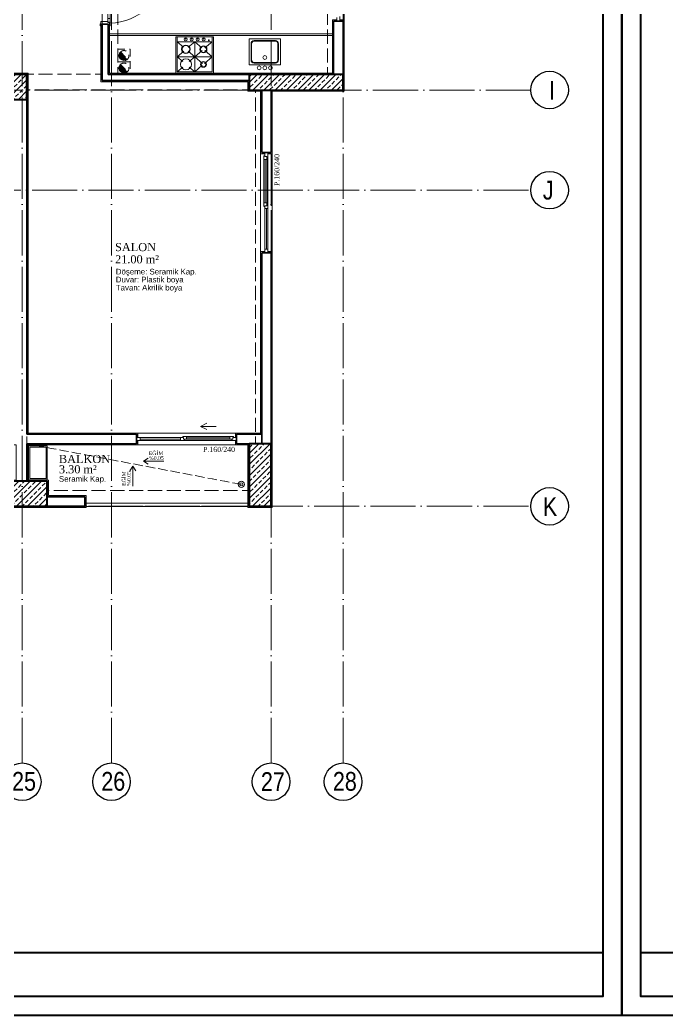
# Model space of a CAD drawing. Header units: millimetres. Extents: x 11587 to 81192, y -36083 to -25300.
# Drawn here: x 41520 to 42554, y -36083 to -34493 of the extents above; entities that cross this region are included whole.
import ezdxf

# ---------------------------------------------------------------- set-up
doc = ezdxf.new("R2010")
doc.units = ezdxf.units.MM
doc.linetypes.add('AKS', pattern=[30, 24, -3, 0, -3])
doc.linetypes.add('IZDUSUM1', pattern=[20, 7.5, -5, 7.5, 0])
for name, color, linetype, lineweight in [('rtm-aks balon', 20, 'Continuous', 25), ('rtm-aks balon yazı', 7, 'Continuous', 20), ('rtm-aks yeni', 7, 'AKS', 20), ('rtm-antet-02', 140, 'Continuous', 40), ('rtm-cam', 141, 'Continuous', 9), ('rtm-duv tugla', 22, 'Continuous', 35), ('rtm-izdusum-üst ince', 8, 'IZDUSUM1', 5), ('rtm-kapı-ahsap', 35, 'Continuous', 13), ('rtm-mhl-yazı-adı', 150, 'Continuous', 30), ('rtm-mhl-yazı-m2', 7, 'Continuous', 20), ('rtm-mhl-yazı-malzeme', 253, 'Continuous', 13), ('rtm-pen-ahsap', 35, 'Continuous', 13), ('rtm-plan katmanı-05', 205, 'Continuous', 20), ('rtm-plan katmanı-07', 135, 'Continuous', 9), ('rtm-sembol ok', 7, 'Continuous', 20), ('rtm-sıva', 252, 'Continuous', 15), ('rtm-tarama-betonarme', 51, 'Continuous', 15), ('rtm-tas_betonarme', 50, 'Continuous', 40), ('rtm-tefris vitrifiye', 9, 'Continuous', 9)]:
    doc.layers.add(name, color=color, linetype=linetype, lineweight=lineweight)
doc.styles.add('AKSYAZI', font='ARIALN.TTF')
doc.styles.add('ARIAL', font='times.ttf')
doc.styles.get("Standard").update_dxf_attribs({"font": 'arial.ttf'})
doc.styles.add('VAZ-OLCU', font='times.ttf', dxfattribs={"height": 60})
pattern_1 = [(45, (17971.351, 20249.116), (-8.980256, 8.980256), []), (45, (17980.331, 20249.116), (-8.980256, 8.980256), [6.35, -3.175])]

# ---------------------------------------------------------------- blocks, each defined once
blk = doc.blocks.new('KİRİŞA')
at = {"layer": 'rtm-izdusum-üst ince', "ltscale": 1.5}
for points in [[(21829.4, -54829.2), (21829.4, -54569.2)], [(21854.4, -54829.2), (21854.4, -54569.2)], [(22189.4, -54829.2), (22189.4, -54579.2)], [(22214.4, -54829.2), (22214.4, -54579.2)], [(21979.4, -54829.2), (22189.4, -54829.2)], [(22214.4, -54829.2), (22334.4, -54829.2)], [(21944.4, -55419.2), (21944.4, -54854.2)], [(21969.4, -55419.2), (21969.4, -54854.2)], [(21979.4, -54854.2), (22334.4, -54854.2)], [(22334.4, -55479.2), (22334.4, -54869.2)], [(21979.4, -55494.2), (22301.9, -55494.2)], [(21979.4, -55519.2), (22301.9, -55519.2)]]:
    blk.add_lwpolyline(points, dxfattribs=at)
blk = doc.blocks.new('rty')
at = {"layer": 'rtm-kapı-ahsap'}
for p, q in [((-58244.9, -62700.3), (-58243.8, -62700.3)), ((-58244.9, -62703.4), (-58244.9, -62700.3)), ((-58243.8, -62703.4), (-58244.9, -62703.4)), ((-58243.8, -62700.3), (-58243.8, -62703.4)), ((-58243.8, -62707.4), (-58243.8, -62702.9)), ((-58229.8, -62702.9), (-58243.8, -62702.9)), ((-58232.8, -62707.4), (-58243.8, -62707.4)), ((-58232.8, -62705.9), (-58232.8, -62707.4)), ((-58229.8, -62705.9), (-58232.8, -62705.9)), ((-58232.6, -62706.4), (-58232.6, -62789.4)), ((-58232.6, -62706.4), (-58229.7, -62706.4)), ((-58228.8, -62712), (-58232.6, -62712)), ((-58229.8, -62700.4), (-58229.8, -62703.4)), ((-58228.8, -62700.4), (-58229.8, -62700.4)), ((-58229.8, -62702.9), (-58229.8, -62705.9)), ((-58229.8, -62703.4), (-58228.8, -62703.4)), ((-58229.8, -62704.9), (-58228.8, -62704.9)), ((-58229.7, -62706.4), (-58229.7, -62704.9)), ((-58228.8, -62703.4), (-58228.8, -62700.4)), ((-58228.8, -62790.9), (-58228.8, -62704.9)), ((-58144.8, -62704.9), (-58228.8, -62704.9)), ((-58243.8, -62792.3), (-58244.9, -62792.3)), ((-58244.9, -62792.3), (-58244.9, -62795.4)), ((-58244.9, -62795.4), (-58243.8, -62795.4)), ((-58243.8, -62788.4), (-58243.8, -62792.9)), ((-58232.8, -62788.4), (-58243.8, -62788.4)), ((-58243.8, -62795.4), (-58243.8, -62792.3)), ((-58229.8, -62792.9), (-58243.8, -62792.9)), ((-58232.8, -62789.9), (-58232.8, -62788.4)), ((-58229.8, -62789.9), (-58232.8, -62789.9)), ((-58228.8, -62783.7), (-58232.6, -62783.7)), ((-58232.6, -62789.4), (-58229.7, -62789.4)), ((-58229.8, -62792.9), (-58229.8, -62789.9)), ((-58229.8, -62790.9), (-58228.8, -62790.9)), ((-58229.8, -62795.4), (-58229.8, -62792.3)), ((-58229.8, -62792.3), (-58228.8, -62792.3)), ((-58228.8, -62795.4), (-58229.8, -62795.4)), ((-58229.7, -62789.4), (-58229.7, -62790.9)), ((-58228.8, -62792.3), (-58228.8, -62795.4))]:
    blk.add_line(p, q, dxfattribs=at)
at = {"layer": 'rtm-kapı-ahsap', "const_width": 0.392}
blk.add_lwpolyline([(-58229.2, -62703.9, 1), (-58229.2, -62704.5, 1)], format="xyb", close=True, dxfattribs=at)
at = {"layer": 'rtm-kapı-ahsap'}
blk.add_arc((-58229.1, -62706.6), 84.3, 270.2011, 1.1472, dxfattribs=at)

msp = doc.modelspace()

# ---------------------------------------------------------------- hatches: boundary and pattern name
at = {"layer": 'rtm-izdusum-üst ince', "ltscale": 1.5}
h = msp.add_hatch(dxfattribs=at)
h.set_pattern_fill('ANSI31', color=256, scale=0.5, angle=180, style=0)
h.set_pattern_definition([(225, (41385.1749, -32965.134), (1.122532, -1.122532), [])])
edge = h.paths.add_edge_path()
edge.add_arc((41686.19, -34550.13), 8, 492.76259, 672.76259)
edge.add_line((41691.62, -34556.01), (41680.76, -34544.26))
h = msp.add_hatch(dxfattribs=at)
h.set_pattern_fill('ANSI31', color=256, scale=0.5, angle=180, style=0)
h.set_pattern_definition([(225, (41385.1749, -32985.134), (1.122532, -1.122532), [])])
edge = h.paths.add_edge_path()
edge.add_arc((41686.19, -34570.13), 8, 492.76259, 672.76259)
edge.add_line((41691.62, -34576.01), (41680.76, -34564.26))
at = {"layer": 'rtm-tarama-betonarme'}
h = msp.add_hatch(dxfattribs=at)
h.set_pattern_fill('ANSI33', color=256, scale=2, style=0)
h.set_pattern_definition(pattern_1)
h.paths.add_polyline_path([(41531.19, -34620.13), (41531.19, -34580.13), (41451.19, -34580.13), (41451.19, -34620.13)])
h = msp.add_hatch(dxfattribs=at)
h.set_pattern_fill('ANSI33', color=256, scale=2, style=0)
h.set_pattern_definition(pattern_1)
h.paths.add_polyline_path([(42036.19, -34580.13), (41886.19, -34580.13), (41886.19, -34605.13), (42036.19, -34605.13)])
h = msp.add_hatch(dxfattribs=at)
h.set_pattern_fill('ANSI33', color=256, scale=2, style=0)
h.set_pattern_definition(pattern_1)
h.paths.add_polyline_path([(41921.19, -35170.13), (41886.19, -35170.13), (41886.19, -35270.13), (41921.19, -35270.13)])
h = msp.add_hatch(dxfattribs=at)
h.set_pattern_fill('ANSI33', color=256, scale=2, style=0)
h.set_pattern_definition(pattern_1)
h.paths.add_polyline_path([(41563.69, -35270.13), (41563.69, -35230.13), (41483.69, -35230.13), (41483.69, -35270.13)])

# ---------------------------------------------------------------- linework, layer by layer
at = {"layer": 'rtm-aks balon'}
for centre in [(42366.19, -34605.13), (42366.19, -34765.13), (42366.19, -35270.13), (41523.69, -35710.13), (41666.19, -35710.13), (41921.19, -35710.13), (42036.19, -35710.13)]:
    msp.add_circle(centre, 30, dxfattribs=at)
at = {"layer": 'rtm-aks yeni', "ltscale": 3}
for p, q in [((41523.69, -35680.13), (41523.69, -31980.13)), ((41666.19, -35680.13), (41666.19, -31980.13)), ((41921.19, -35680.13), (41921.19, -31980.13)), ((42036.19, -35680.13), (42036.19, -31980.13)), ((42336.19, -34605.13), (41126.19, -34605.13)), ((33971.19, -34765.13), (42336.19, -34765.13)), ((33971.19, -35270.13), (42336.19, -35270.13))]:
    msp.add_line(p, q, dxfattribs=at)
at = {"layer": 'rtm-antet-02'}
for points in [[(33826.61, -31582.89), (33826.61, -36082.89), (42481.61, -36082.89), (42481.61, -31582.89), (33826.61, -31582.89)], [(42481.61, -31582.89), (42481.61, -36082.89), (51136.61, -36082.89), (51136.61, -31582.89), (42481.61, -31582.89)], [(33856.61, -35982.89), (42451.61, -35982.89)], [(42511.61, -35982.89), (51106.61, -35982.89)]]:
    msp.add_lwpolyline(points, dxfattribs=at)
for points in [[(33856.61, -31612.89), (33856.61, -36052.89), (42451.61, -36052.89), (42451.61, -31612.89)], [(42511.61, -31612.89), (42511.61, -36052.89), (51106.61, -36052.89), (51106.61, -31612.89)]]:
    msp.add_lwpolyline(points, close=True, dxfattribs=at)
at = {"layer": 'rtm-cam'}
for p, q in [((41911.94, -34716.13), (41911.94, -34785.13)), ((41913.69, -34794.63), (41913.69, -34859.13)), ((41776.69, -35162.63), (41712.19, -35162.63)), ((41855.19, -35160.88), (41786.19, -35160.88))]:
    msp.add_line(p, q, dxfattribs=at)
at = {"layer": 'rtm-duv tugla'}
for points in [[(42021.19, -34580.13), (42021.19, -34495.13)], [(42021.19, -34495.13), (42036.19, -34495.13)], [(42036.19, -34580.13), (42036.19, -34495.13)], [(41651.19, -34590.13), (41651.19, -34500.13)], [(41651.19, -34500.13), (41661.19, -34500.13)], [(41661.19, -34580.13), (41661.19, -34500.13)], [(41886.19, -34590.13), (41651.19, -34590.13)], [(41886.19, -34580.13), (41661.19, -34580.13)], [(41906.19, -34605.13), (41906.19, -34705.13)], [(41921.19, -34605.13), (41921.19, -34705.13)], [(41531.19, -34620.13), (41531.19, -35155.13)], [(41921.19, -34705.13), (41906.19, -34705.13)], [(41921.19, -34865.13), (41906.19, -34865.13)], [(41906.19, -34865.13), (41906.19, -35170.13)], [(41921.19, -34865.13), (41921.19, -35170.13)], [(41706.19, -35155.13), (41531.19, -35155.13)], [(41706.19, -35170.13), (41706.19, -35155.13)], [(41906.19, -35155.13), (41866.19, -35155.13)], [(41866.19, -35170.13), (41866.19, -35155.13)], [(41706.19, -35170.13), (41531.19, -35170.13)], [(41531.19, -35170.13), (41531.19, -35230.13)], [(41906.19, -35170.13), (41866.19, -35170.13)], [(41563.69, -35270.13), (41623.69, -35270.13), (41623.69, -35255.13), (41563.69, -35255.13)]]:
    msp.add_lwpolyline(points, dxfattribs=at)
at = {"layer": 'rtm-izdusum-üst ince', "ltscale": 1.5}
for points in [[(41676.19, -34560.13), (41676.19, -34540.13), (41696.19, -34540.13), (41696.19, -34560.13), (41676.19, -34560.13)], [(41680.76, -34544.26), (41691.62, -34556.01)], [(41676.19, -34580.13), (41676.19, -34560.13), (41696.19, -34560.13), (41696.19, -34580.13), (41676.19, -34580.13)], [(41680.76, -34564.26), (41691.62, -34576.01)]]:
    msp.add_lwpolyline(points, dxfattribs=at)
at = {"layer": 'rtm-izdusum-üst ince'}
msp.add_lwpolyline([(41531.19, -35170.13), (41873.69, -35235.13)], dxfattribs=at)
at = {"layer": 'rtm-izdusum-üst ince', "ltscale": 1.5}
for centre in [(41686.19, -34550.13), (41686.19, -34570.13)]:
    msp.add_circle(centre, 8, dxfattribs=at)
at = {"layer": 'rtm-pen-ahsap'}
for p, q in [((42026.19, -34495.13), (42026.19, -34489.13)), ((42031.19, -34487.63), (42031.19, -34495.13)), ((41909.69, -34710.5), (41909.69, -34716.13)), ((41909.69, -34785.13), (41909.69, -34716.13)), ((41914.19, -34716.13), (41909.69, -34716.13)), ((41911.19, -34705.13), (41911.19, -34711.13)), ((41914.19, -34711.13), (41911.19, -34711.13)), ((41914.19, -34711.13), (41914.19, -34716.13)), ((41916.19, -34712.63), (41914.19, -34712.63)), ((41914.19, -34785.13), (41914.19, -34716.13)), ((41916.19, -34712.63), (41916.19, -34705.13)), ((41909.69, -34790.77), (41909.69, -34785.13)), ((41914.19, -34785.13), (41909.69, -34785.13)), ((41911.19, -34790.13), (41911.19, -34794.63)), ((41914.19, -34790.13), (41911.19, -34790.13)), ((41911.19, -34854.13), (41911.19, -34794.63)), ((41916.19, -34794.63), (41911.19, -34794.63)), ((41914.19, -34790.13), (41914.19, -34785.13)), ((41914.19, -34788.63), (41916.19, -34788.63)), ((41916.19, -34796.13), (41916.19, -34788.63)), ((41916.19, -34796.13), (41916.19, -34865.13)), ((41911.19, -34854.13), (41911.19, -34859.77)), ((41916.19, -34859.13), (41911.19, -34859.13)), ((41911.19, -34865.13), (41911.19, -34859.13)), ((41706.19, -35160.13), (41712.19, -35160.13)), ((41775.19, -35165.13), (41706.19, -35165.13)), ((41717.19, -35160.13), (41711.56, -35160.13)), ((41712.19, -35165.13), (41712.19, -35160.13)), ((41717.19, -35160.13), (41776.69, -35160.13)), ((41775.19, -35165.13), (41782.69, -35165.13)), ((41781.19, -35160.13), (41776.69, -35160.13)), ((41776.69, -35165.13), (41776.69, -35160.13)), ((41780.56, -35158.63), (41786.19, -35158.63)), ((41781.19, -35163.13), (41781.19, -35160.13)), ((41781.19, -35163.13), (41786.19, -35163.13)), ((41782.69, -35163.13), (41782.69, -35165.13)), ((41786.19, -35158.63), (41855.19, -35158.63)), ((41786.19, -35163.13), (41786.19, -35158.63)), ((41786.19, -35163.13), (41855.19, -35163.13)), ((41860.83, -35158.63), (41855.19, -35158.63)), ((41855.19, -35163.13), (41855.19, -35158.63)), ((41860.19, -35163.13), (41855.19, -35163.13)), ((41858.69, -35165.13), (41858.69, -35163.13)), ((41858.69, -35165.13), (41866.19, -35165.13)), ((41866.19, -35160.13), (41860.19, -35160.13)), ((41860.19, -35163.13), (41860.19, -35160.13))]:
    msp.add_line(p, q, dxfattribs=at)
for points in [[(41909.69, -34710.5), (41911.19, -34709.63)], [(41909.69, -34790.77), (41911.19, -34791.64)], [(41780.56, -35158.63), (41779.69, -35160.13)], [(41860.83, -35158.63), (41861.69, -35160.13)]]:
    msp.add_lwpolyline(points, dxfattribs=at)
at = {"layer": 'rtm-plan katmanı-05', "ltscale": 0.6}
for points in [[(42038.19, -34357.13), (42038.19, -34493.13)], [(41904.19, -34707.13), (41904.19, -34863.13)], [(41923.19, -34707.13), (41923.19, -34863.13)], [(41708.19, -35153.13), (41864.19, -35153.13)], [(41708.19, -35172.13), (41864.19, -35172.13)]]:
    msp.add_lwpolyline(points, dxfattribs=at)
at = {"layer": 'rtm-plan katmanı-05'}
for points in [[(41626.69, -35265.21), (41883.19, -35265.21)], [(41626.69, -35270.21), (41883.19, -35270.21)]]:
    msp.add_lwpolyline(points, dxfattribs=at)
for radius in [5, 2.5]:
    msp.add_circle((41873.69, -35235.13), radius, dxfattribs=at)
at = {"layer": 'rtm-plan katmanı-07'}
for points in [[(41916.19, -34788.63), (41916.19, -34712.63)], [(41782.69, -35165.13), (41858.69, -35165.13)]]:
    msp.add_lwpolyline(points, dxfattribs=at)
at = {"layer": 'rtm-sembol ok'}
for points in [[(41808.44, -35142.45), (41818.44, -35137.45)], [(41833.44, -35142.45), (41808.44, -35142.45)], [(41808.44, -35142.45), (41818.44, -35147.45)], [(41717.39, -35197.92), (41724.79, -35193.25)], [(41700.28, -35205.87), (41695.61, -35213.27)], [(41700.28, -35238.2), (41700.28, -35205.87)], [(41700.28, -35205.87), (41704.95, -35213.27)], [(41749.71, -35197.92), (41717.39, -35197.92)], [(41717.39, -35197.92), (41724.79, -35202.59)]]:
    msp.add_lwpolyline(points, dxfattribs=at)
at = {"layer": 'rtm-sıva'}
for points in [[(41663.19, -34500.13), (41663.19, -34578.13), (42019.19, -34578.13), (42019.19, -34493.13), (42026.19, -34493.13)], [(42031.19, -34493.13), (42038.19, -34493.13), (42038.19, -34607.13), (41923.19, -34607.13), (41923.19, -34707.13)], [(41904.19, -34707.13), (41904.19, -34607.13), (41884.19, -34607.13), (41884.19, -34592.13), (41649.19, -34592.13), (41649.19, -34500.13)], [(41373.19, -34565.13), (41373.19, -34578.13), (41533.19, -34578.13), (41533.19, -35153.13), (41708.19, -35153.13), (41708.19, -35160.13)], [(41911.19, -34707.13), (41904.19, -34707.13)], [(41923.19, -34707.13), (41916.19, -34707.13)], [(41864.19, -35160.13), (41864.19, -35153.13), (41904.19, -35153.13), (41904.19, -34863.13)], [(41923.19, -34863.13), (41923.19, -35272.13), (41884.19, -35272.13), (41884.19, -35172.13), (41864.19, -35172.13), (41864.19, -35165.13)], [(41911.19, -34863.13), (41904.19, -34863.13)], [(41923.19, -34863.13), (41916.19, -34863.13)], [(41708.19, -35165.13), (41708.19, -35172.13), (41533.19, -35172.13), (41533.19, -35228.13), (41565.69, -35228.13), (41565.69, -35253.13), (41625.69, -35253.13), (41625.69, -35272.13), (41421.69, -35272.13), (41421.69, -35253.13), (41481.69, -35253.13), (41481.69, -35228.13), (41514.19, -35228.13), (41514.19, -35172.13), (41339.19, -35172.13), (41339.19, -35165.13)]]:
    msp.add_lwpolyline(points, dxfattribs=at)
at = {"layer": 'rtm-tas_betonarme'}
for points in [[(41531.19, -34580.13), (41451.19, -34580.13), (41451.19, -34620.13), (41531.19, -34620.13)], [(42036.19, -34580.13), (41886.19, -34580.13), (41886.19, -34605.13), (42036.19, -34605.13)], [(41921.19, -35170.13), (41886.19, -35170.13), (41886.19, -35270.13), (41921.19, -35270.13)], [(41563.69, -35230.13), (41483.69, -35230.13), (41483.69, -35270.13), (41563.69, -35270.13)]]:
    msp.add_lwpolyline(points, close=True, dxfattribs=at)
at = {"layer": 'rtm-tefris vitrifiye'}
for p, q in [((42019.19, -34515.13), (41664.19, -34515.13)), ((41829.17, -34520.13), (41769.17, -34520.13)), ((41771.17, -34528.13), (41771.17, -34520.13)), ((41781.39, -34536.9), (41771.17, -34528.13)), ((41827.17, -34528.13), (41771.17, -34528.13)), ((41771.17, -34576.13), (41771.17, -34528.13)), ((41784.45, -34521.65), (41784.45, -34524.11)), ((41784.45, -34524.11), (41784.99, -34524.11)), ((41784.99, -34524.11), (41784.99, -34521.65)), ((41788.88, -34536.95), (41799.17, -34528.13)), ((41794.03, -34521.65), (41794.03, -34524.11)), ((41794.03, -34524.11), (41794.57, -34524.11)), ((41794.57, -34524.11), (41794.57, -34521.65)), ((41810.54, -34537.88), (41799.17, -34528.13)), ((41799.17, -34576.13), (41799.17, -34528.13)), ((41803.62, -34521.65), (41803.62, -34524.11)), ((41803.62, -34524.11), (41804.16, -34524.11)), ((41804.16, -34524.11), (41804.16, -34521.65)), ((41813.21, -34521.65), (41813.21, -34524.11)), ((41813.21, -34524.11), (41813.74, -34524.11)), ((41813.74, -34524.11), (41813.74, -34521.65)), ((41815.64, -34538.01), (41827.17, -34528.13)), ((41827.17, -34576.13), (41827.17, -34520.13)), ((41829.17, -34578.13), (41829.17, -34520.13)), ((41886.19, -34523.13), (41886.19, -34565.13)), ((41886.19, -34523.13), (41936.19, -34523.13)), ((41894.19, -34526.13), (41928.19, -34526.13)), ((41894.19, -34527.13), (41928.19, -34527.13)), ((41936.19, -34523.13), (41936.19, -34565.13)), ((41771.17, -34552.13), (41781.79, -34543.03)), ((41799.17, -34552.13), (41788.71, -34543.17)), ((41799.17, -34552.13), (41810.87, -34542.1)), ((41827.17, -34552.13), (41815.48, -34542.11)), ((41889.19, -34531.13), (41889.19, -34557.13)), ((41890.19, -34531.13), (41890.19, -34557.13)), ((41932.19, -34531.13), (41932.19, -34557.13)), ((41933.19, -34531.13), (41933.19, -34557.13)), ((41771.17, -34552.13), (41780.13, -34559.82)), ((41827.17, -34552.13), (41771.17, -34552.13)), ((41790.2, -34559.82), (41799.17, -34552.13)), ((41799.17, -34552.13), (41811.4, -34562.62)), ((41814.75, -34562.77), (41827.17, -34552.13)), ((41928.19, -34561.13), (41894.19, -34561.13)), ((41780.13, -34568.45), (41771.17, -34576.13)), ((41827.17, -34576.13), (41771.17, -34576.13)), ((41799.17, -34576.13), (41790.2, -34568.45)), ((41811.36, -34565.68), (41799.17, -34576.13)), ((41936.19, -34565.13), (41886.19, -34565.13)), ((41928.19, -34562.13), (41894.19, -34562.13)), ((41829.17, -34578.13), (41769.17, -34578.13))]:
    msp.add_line(p, q, dxfattribs=at)
for points in [[(42019.19, -34518.13), (41664.19, -34518.13)], [(41769.17, -34578.13), (41769.17, -34520.13)]]:
    msp.add_lwpolyline(points, dxfattribs=at)
for points in [[(41563.69, -35227.63), (41533.69, -35227.63), (41533.69, -35173.63), (41563.69, -35173.63)], [(41561.69, -35225.63), (41535.69, -35225.63), (41535.69, -35175.63), (41561.69, -35175.63)]]:
    msp.add_lwpolyline(points, close=True, dxfattribs=at)
for centre, radius in [((41784.72, -34524.13), 2.5), ((41794.3, -34524.13), 2.5), ((41803.89, -34524.13), 2.5), ((41813.48, -34524.13), 2.5), ((41821.75, -34525.71), 0.75), ((41785.17, -34540.13), 6.84), ((41785.17, -34540.13), 6.05), ((41813.17, -34540.13), 5.63), ((41813.17, -34540.13), 4.84), ((41785.17, -34564.13), 8.84), ((41813.17, -34564.13), 4.63), ((41813.17, -34564.13), 3.84), ((41911.19, -34553.13), 3), ((41902.19, -34569.63), 3), ((41911.19, -34569.63), 3), ((41920.19, -34569.63), 3)]:
    msp.add_circle(centre, radius, dxfattribs=at)
for centre, radius, start, end in [((41894.19, -34531.13), 5, 90, 180), ((41894.19, -34531.13), 4, 90, 180), ((41928.19, -34531.13), 5, 0, 90), ((41928.19, -34531.13), 4, 0, 90), ((41894.19, -34557.13), 5, 180, 270), ((41894.19, -34557.13), 4, 180, 270), ((41928.19, -34557.13), 4, 270, 0), ((41928.19, -34557.13), 5, 270, 0)]:
    msp.add_arc(centre, radius, start, end, dxfattribs=at)

# ---------------------------------------------------------------- block references
at = {"layer": 'rtm-izdusum-üst ince', "xscale": -1}
msp.add_blockref('KİRİŞA', (63865.62, 20249.12), dxfattribs=at)
at = {"layer": 'rtm-kapı-ahsap'}
msp.add_blockref('rty', (99892.97, 28292.74), dxfattribs=at)

# ---------------------------------------------------------------- texts
at = {"layer": 'rtm-aks balon yazı', "char_height": 30, "width": 27.7214, "attachment_point": 7, "style": 'AKSYAZI'}
for s, insert in [('I', (42365.2, -34620.55)), ('J', (42355.4, -34780.55)), ('K', (42355.4, -35285.55)), ('25', (41507.47, -35724.9)), ('26', (41649.97, -35724.9)), ('27', (41904.97, -35724.9)), ('28', (42019.97, -35724.9))]:
    msp.add_mtext(s, dxfattribs=dict(at, insert=insert))
at = {"layer": 'rtm-mhl-yazı-adı', "style": 'ARIAL'}
for s, height, p in [('SALON', 13, (41671.91, -34862.5)), ('EĞİM', 6, (41725.77, -35188.25)), ('BALKON', 13, (41582.3, -35201.02)), ('%%%0.05', 6, (41726.11, -35196.01))]:
    msp.add_text(s, height=height, dxfattribs=at).set_placement(p)
for s, p in [('EĞİM', (41688.99, -35237.58)), ('%%%0.05', (41696.98, -35237.58))]:
    msp.add_text(s, height=6, rotation=90, dxfattribs=at).set_placement(p)
at = {"layer": 'rtm-mhl-yazı-m2', "style": 'ARIAL'}
for s, p in [('21.00 m² ', (41671.91, -34881.99)), ('3.30 m² ', (41582.3, -35217.43))]:
    msp.add_text(s, height=13, dxfattribs=at).set_placement(p)
at = {"layer": 'rtm-mhl-yazı-malzeme', "style": 'VAZ-OLCU'}
for rotation, p in [(89.9602, (41934.45, -34758.44)), (359.9602, (41812.53, -35183.32))]:
    msp.add_text('P.160/240', height=8.192, rotation=rotation, dxfattribs=at).set_placement(p)
at = {"layer": 'rtm-mhl-yazı-malzeme'}
for s, p in [('Döşeme: Seramik Kap.', (41673.2, -34899.77)), ('Duvar: Plastik boya ', (41673.2, -34912.43)), ('Tavan: Akrilik boya ', (41673.2, -34925.37)), ('Seramik Kap.', (41582.3, -35230.84))]:
    msp.add_text(s, height=9, dxfattribs=at).set_placement(p)

doc.saveas('drawing.dxf')
